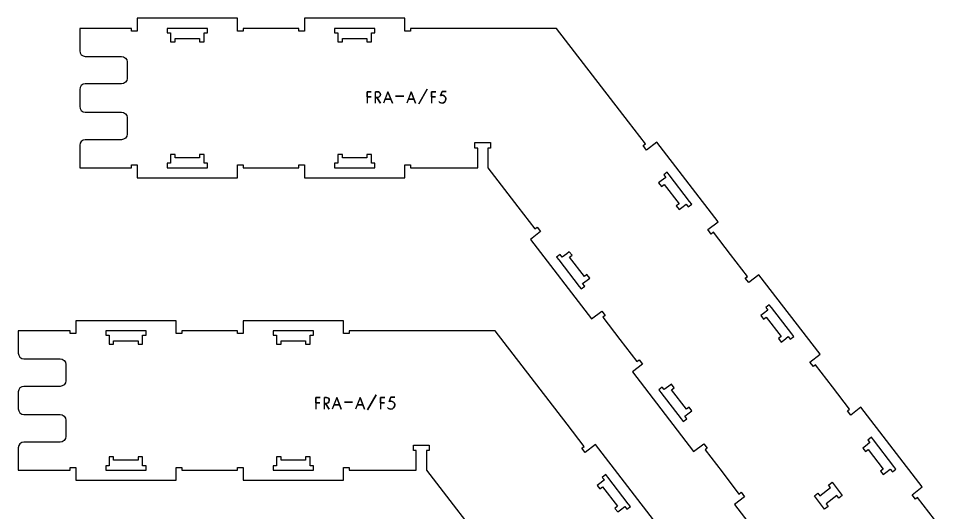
# Model space of a CAD drawing. Extents: x -5375 to 6625, y -4346 to 3702.
# Drawn here: x -3278 to -1636, y 1344 to 2231 of the extents above; entities that cross this region are included whole.
import ezdxf

# ---------------------------------------------------------------- set-up
doc = ezdxf.new("R2010")
doc.units = 0

msp = doc.modelspace()

# ---------------------------------------------------------------- linework, layer by layer
at = {"layer": 'Cuts', "color": 4}
for points in [[(-3005.5, 2213.2), (-3011.5, 2213.2), (-3011.5, 2205.2), (-3005.5, 2205.2), (-3005.5, 2195.2), (-3005.5, 2189.2), (-2997.5, 2189.2), (-2997.5, 2195.2), (-2953.5, 2195.2), (-2953.5, 2189.2), (-2945.5, 2189.2), (-2945.5, 2195.2), (-2945.5, 2205.2), (-2939.5, 2205.2), (-2939.5, 2213.2), (-2945.5, 2213.2)], [(-2705.5, 2213.2), (-2711.5, 2213.2), (-2711.5, 2205.2), (-2705.5, 2205.2), (-2705.5, 2195.2), (-2705.5, 2189.2), (-2697.5, 2189.2), (-2697.5, 2195.2), (-2653.5, 2195.2), (-2653.5, 2189.2), (-2645.5, 2189.2), (-2645.5, 2195.2), (-2645.5, 2205.2), (-2639.5, 2205.2), (-2639.5, 2213.2), (-2645.5, 2213.2)], [(-2945.5, 1963.2), (-2939.5, 1963.2), (-2939.5, 1971.2), (-2945.5, 1971.2), (-2945.5, 1981.2), (-2945.5, 1987.2), (-2953.5, 1987.2), (-2953.5, 1981.2), (-2997.5, 1981.2), (-2997.5, 1987.2), (-3005.5, 1987.2), (-3005.5, 1981.2), (-3005.5, 1971.2), (-3011.5, 1971.2), (-3011.5, 1963.2), (-3005.5, 1963.2)], [(-2645.5, 1963.2), (-2639.5, 1963.2), (-2639.5, 1971.2), (-2645.5, 1971.2), (-2645.5, 1981.2), (-2645.5, 1987.2), (-2653.5, 1987.2), (-2653.5, 1981.2), (-2697.5, 1981.2), (-2697.5, 1987.2), (-2705.5, 1987.2), (-2705.5, 1981.2), (-2705.5, 1971.2), (-2711.5, 1971.2), (-2711.5, 1963.2), (-2705.5, 1963.2)], [(-2111.8, 1950.4), (-2115.5, 1955.2), (-2121.8, 1950.3), (-2118.2, 1945.5), (-2126.1, 1939.4), (-2130.9, 1935.8), (-2126, 1929.4), (-2121.2, 1933.1), (-2094.4, 1898.2), (-2099.2, 1894.6), (-2094.3, 1888.2), (-2089.5, 1891.9), (-2081.6, 1898), (-2077.9, 1893.2), (-2071.6, 1898.1), (-2075.3, 1902.9)], [(-2273.4, 1750.4), (-2269.8, 1745.7), (-2263.4, 1750.6), (-2267.1, 1755.3), (-2259.1, 1761.4), (-2254.4, 1765.1), (-2259.3, 1771.4), (-2264, 1767.8), (-2290.8, 1802.6), (-2286.1, 1806.3), (-2291, 1812.6), (-2295.7, 1809), (-2303.7, 1802.9), (-2307.3, 1807.6), (-2313.7, 1802.7), (-2310, 1798)], [(-1928.9, 1712.6), (-1932.6, 1717.4), (-1938.9, 1712.5), (-1935.3, 1707.8), (-1943.2, 1701.7), (-1948, 1698), (-1943.1, 1691.7), (-1938.3, 1695.3), (-1911.5, 1660.4), (-1916.2, 1656.8), (-1911.4, 1650.4), (-1906.6, 1654.1), (-1898.7, 1660.2), (-1895, 1655.4), (-1888.7, 1660.3), (-1892.3, 1665.1)], [(-3115.5, 1670.7), (-3121.5, 1670.7), (-3121.5, 1662.7), (-3115.5, 1662.7), (-3115.5, 1652.7), (-3115.5, 1646.7), (-3107.5, 1646.7), (-3107.5, 1652.7), (-3063.5, 1652.7), (-3063.5, 1646.7), (-3055.5, 1646.7), (-3055.5, 1652.7), (-3055.5, 1662.7), (-3049.5, 1662.7), (-3049.5, 1670.7), (-3055.5, 1670.7)], [(-2815.5, 1670.7), (-2821.5, 1670.7), (-2821.5, 1662.7), (-2815.5, 1662.7), (-2815.5, 1652.7), (-2815.5, 1646.7), (-2807.5, 1646.7), (-2807.5, 1652.7), (-2763.5, 1652.7), (-2763.5, 1646.7), (-2755.5, 1646.7), (-2755.5, 1652.7), (-2755.5, 1662.7), (-2749.5, 1662.7), (-2749.5, 1670.7), (-2755.5, 1670.7)], [(-2090.5, 1512.6), (-2086.8, 1507.9), (-2080.5, 1512.8), (-2084.2, 1517.5), (-2076.2, 1523.6), (-2071.5, 1527.3), (-2076.4, 1533.6), (-2081.1, 1530), (-2107.9, 1564.8), (-2103.2, 1568.5), (-2108.1, 1574.8), (-2112.8, 1571.2), (-2120.7, 1565.1), (-2124.4, 1569.8), (-2130.7, 1565), (-2127.1, 1560.2)], [(-1746, 1474.8), (-1749.7, 1479.6), (-1756, 1474.7), (-1752.4, 1470), (-1760.3, 1463.9), (-1765, 1460.2), (-1760.2, 1453.9), (-1755.4, 1457.5), (-1728.6, 1422.7), (-1733.3, 1419), (-1728.5, 1412.7), (-1723.7, 1416.3), (-1715.8, 1422.4), (-1712.1, 1417.7), (-1705.8, 1422.5), (-1709.4, 1427.3)], [(-3055.5, 1420.7), (-3049.5, 1420.7), (-3049.5, 1428.7), (-3055.5, 1428.7), (-3055.5, 1438.7), (-3055.5, 1444.7), (-3063.5, 1444.7), (-3063.5, 1438.7), (-3107.5, 1438.7), (-3107.5, 1444.7), (-3115.5, 1444.7), (-3115.5, 1438.7), (-3115.5, 1428.7), (-3121.5, 1428.7), (-3121.5, 1420.7), (-3115.5, 1420.7)], [(-2755.5, 1420.7), (-2749.5, 1420.7), (-2749.5, 1428.7), (-2755.5, 1428.7), (-2755.5, 1438.7), (-2755.5, 1444.7), (-2763.5, 1444.7), (-2763.5, 1438.7), (-2807.5, 1438.7), (-2807.5, 1444.7), (-2815.5, 1444.7), (-2815.5, 1438.7), (-2815.5, 1428.7), (-2821.5, 1428.7), (-2821.5, 1420.7), (-2815.5, 1420.7)], [(-2221.8, 1407.9), (-2225.5, 1412.7), (-2231.8, 1407.8), (-2228.2, 1403.1), (-2236.1, 1397), (-2240.9, 1393.3), (-2236, 1387), (-2231.2, 1390.6), (-2204.4, 1355.8), (-2209.2, 1352.1), (-2204.3, 1345.8), (-2199.5, 1349.4), (-2191.6, 1355.5), (-2187.9, 1350.8), (-2181.6, 1355.6), (-2185.3, 1360.4)], [(-1820.1, 1398.9), (-1816.4, 1394.2), (-1805.5, 1379.9), (-1801.8, 1375.2), (-1808.1, 1370.3), (-1811.8, 1375), (-1830.8, 1360.4), (-1827.2, 1355.7), (-1833.5, 1350.8), (-1837.2, 1355.5), (-1848.1, 1369.8), (-1851.8, 1374.5), (-1845.4, 1379.4), (-1841.8, 1374.7), (-1822.8, 1389.3), (-1826.4, 1394)]]:
    msp.add_lwpolyline(points, close=True, dxfattribs=at)
at = {"layer": 'Outlines', "color": 5}
for points in [[(-1636.3, 1332.2), (-1666.8, 1371.8), (-1670.7, 1368.8), (-1676.8, 1376.7), (-1658.6, 1390.7), (-1768.3, 1533.4), (-1786.6, 1519.4), (-1792.7, 1527.3), (-1788.7, 1530.3), (-1819.2, 1570), (-1849.7, 1609.6), (-1853.6, 1606.5), (-1859.7, 1614.5), (-1841.5, 1628.5), (-1951.2, 1771.2), (-1969.5, 1757.1), (-1975.6, 1765.1), (-1971.6, 1768.1), (-2002.1, 1807.7), (-2032.6, 1847.4), (-2036.5, 1844.3), (-2042.6, 1852.3), (-2024.4, 1866.3), (-2134.2, 2009), (-2152.4, 1994.9), (-2158.5, 2002.9), (-2154.5, 2005.9), (-2185, 2045.5), (-2314, 2213.2), (-2525.5, 2213.2), (-2575.5, 2213.2), (-2575.5, 2208.2), (-2585.5, 2208.2), (-2585.5, 2231.2), (-2765.5, 2231.2), (-2765.5, 2208.2), (-2775.5, 2208.2), (-2775.5, 2213.2), (-2825.5, 2213.2), (-2875.5, 2213.2), (-2875.5, 2208.2), (-2885.5, 2208.2), (-2885.5, 2231.2), (-3065.5, 2231.2), (-3065.5, 2208.2), (-3075.5, 2208.2), (-3075.5, 2213.2), (-3168.3, 2213.2), (-3168.3, 2173), (-3167.6, 2169.3), (-3165.4, 2165.9), (-3162, 2163.7), (-3158.3, 2163), (-3093.3, 2163), (-3089.6, 2162.3), (-3086.2, 2160), (-3084, 2156.6), (-3083.3, 2153), (-3083.3, 2123.5), (-3084, 2119.8), (-3086.2, 2116.4), (-3089.6, 2114.2), (-3093.3, 2113.5), (-3158.3, 2113.5), (-3162, 2112.8), (-3165.4, 2110.5), (-3167.6, 2107.1), (-3168.3, 2103.5), (-3168.3, 2073), (-3167.6, 2069.3), (-3165.4, 2065.9), (-3162, 2063.7), (-3158.3, 2063), (-3093.3, 2063), (-3089.6, 2062.3), (-3086.2, 2060), (-3084, 2056.6), (-3083.3, 2053), (-3083.3, 2023.5), (-3084, 2019.8), (-3086.2, 2016.4), (-3089.6, 2014.2), (-3093.3, 2013.5), (-3158.3, 2013.5), (-3162, 2012.8), (-3165.4, 2010.5), (-3167.6, 2007.1), (-3168.3, 2003.5), (-3168.3, 1963.2), (-3075.5, 1963.2), (-3075.5, 1968.2), (-3065.5, 1968.2), (-3065.5, 1945.2), (-2885.5, 1945.2), (-2885.5, 1968.2), (-2875.5, 1968.2), (-2875.5, 1963.2), (-2825.5, 1963.2), (-2775.5, 1963.2), (-2775.5, 1968.2), (-2765.5, 1968.2), (-2765.5, 1945.2), (-2585.5, 1945.2), (-2585.5, 1968.2), (-2575.5, 1968.2), (-2575.5, 1963.2), (-2525.5, 1963.2), (-2455.1, 1963.2), (-2455.1, 1998.2), (-2460.1, 1998.2), (-2460.1, 2008.2), (-2432.1, 2008.2), (-2432.1, 1998.2), (-2437.1, 1998.2), (-2437.1, 1963.2), (-2383.2, 1893.1), (-2352.7, 1853.5), (-2348.7, 1856.5), (-2342.6, 1848.6), (-2360.8, 1834.6), (-2251.1, 1691.9), (-2232.9, 1705.9), (-2226.8, 1698), (-2230.7, 1695), (-2200.2, 1655.3), (-2169.8, 1615.7), (-2165.8, 1618.7), (-2159.7, 1610.8), (-2177.9, 1596.8), (-2068.2, 1454.1), (-2050, 1468.1), (-2043.9, 1460.2), (-2047.8, 1457.2), (-2017.3, 1417.5), (-1986.9, 1377.9), (-1982.9, 1381), (-1976.8, 1373), (-1995, 1359), (-1885.3, 1216.3)], [(-2134.4, 1323.8), (-2244.1, 1466.5), (-2262.4, 1452.5), (-2268.5, 1460.4), (-2264.5, 1463.4), (-2295, 1503.1), (-2424, 1670.7), (-2635.5, 1670.7), (-2685.5, 1670.7), (-2685.5, 1665.7), (-2695.5, 1665.7), (-2695.5, 1688.7), (-2875.5, 1688.7), (-2875.5, 1665.7), (-2885.5, 1665.7), (-2885.5, 1670.7), (-2935.5, 1670.7), (-2985.5, 1670.7), (-2985.5, 1665.7), (-2995.5, 1665.7), (-2995.5, 1688.7), (-3175.5, 1688.7), (-3175.5, 1665.7), (-3185.5, 1665.7), (-3185.5, 1670.7), (-3278.3, 1670.7), (-3278.3, 1630.5), (-3277.6, 1626.8), (-3275.4, 1623.4), (-3272, 1621.2), (-3268.3, 1620.5), (-3203.3, 1620.5), (-3199.6, 1619.8), (-3196.2, 1617.6), (-3194, 1614.2), (-3193.3, 1610.5), (-3193.3, 1581), (-3194, 1577.3), (-3196.2, 1573.9), (-3199.6, 1571.7), (-3203.3, 1571), (-3268.3, 1571), (-3272, 1570.3), (-3275.4, 1568.1), (-3277.6, 1564.7), (-3278.3, 1561), (-3278.3, 1530.5), (-3277.6, 1526.8), (-3275.4, 1523.4), (-3272, 1521.2), (-3268.3, 1520.5), (-3203.3, 1520.5), (-3199.6, 1519.8), (-3196.2, 1517.6), (-3194, 1514.2), (-3193.3, 1510.5), (-3193.3, 1481), (-3194, 1477.3), (-3196.2, 1473.9), (-3199.6, 1471.7), (-3203.3, 1471), (-3268.3, 1471), (-3272, 1470.3), (-3275.4, 1468.1), (-3277.6, 1464.7), (-3278.3, 1461), (-3278.3, 1420.7), (-3185.5, 1420.7), (-3185.5, 1425.7), (-3175.5, 1425.7), (-3175.5, 1402.7), (-2995.5, 1402.7), (-2995.5, 1425.7), (-2985.5, 1425.7), (-2985.5, 1420.7), (-2935.5, 1420.7), (-2885.5, 1420.7), (-2885.5, 1425.7), (-2875.5, 1425.7), (-2875.5, 1402.7), (-2695.5, 1402.7), (-2695.5, 1425.7), (-2685.5, 1425.7), (-2685.5, 1420.7), (-2635.5, 1420.7), (-2565.1, 1420.7), (-2565.1, 1455.7), (-2570.1, 1455.7), (-2570.1, 1465.7), (-2542.1, 1465.7), (-2542.1, 1455.7), (-2547.1, 1455.7), (-2547.1, 1420.7), (-2493.2, 1350.6), (-2462.7, 1311)]]:
    msp.add_lwpolyline(points, dxfattribs=at)
at = {"layer": 'Tags', "color": 2}
for points in [[(-2545.4, 2104.3), (-2560.6, 2077.9)], [(-2629.4, 2079), (-2636, 2089.1)], [(-2610.9, 2086.4), (-2621.2, 2086.4)], [(-2587.7, 2091.4), (-2602.3, 2091.4)], [(-2569.2, 2086.4), (-2579.5, 2086.4)], [(-2637.1, 1555.5), (-2652.3, 1529.1)], [(-2721, 1530.3), (-2727.7, 1540.4)], [(-2702.5, 1537.6), (-2712.9, 1537.6)], [(-2679.4, 1542.6), (-2694, 1542.6)], [(-2660.9, 1537.6), (-2671.2, 1537.6)]]:
    msp.add_lwpolyline(points, close=True, dxfattribs=at)
for points in [[(-2653.4, 2090.4), (-2646.1, 2090.4), (-2653.4, 2090.4), (-2653.4, 2099.6), (-2645.8, 2099.6), (-2653.4, 2099.6), (-2653.4, 2079)], [(-2638.1, 2079), (-2638.1, 2099.6), (-2634.5, 2099.6), (-2632.6, 2099.3), (-2631, 2098.4), (-2629.9, 2096.8), (-2629.4, 2094.5), (-2630, 2092.1), (-2631.4, 2090.5), (-2633.1, 2089.5), (-2634.5, 2089.2), (-2638.1, 2089.2), (-2634.5, 2089.2), (-2633.1, 2089.5), (-2631.4, 2090.5), (-2630, 2092.1), (-2629.4, 2094.5), (-2629.9, 2096.8), (-2631, 2098.4), (-2632.6, 2099.3), (-2634.5, 2099.6), (-2638.1, 2099.6)], [(-2616, 2099.6), (-2608, 2079), (-2616, 2099.6), (-2624, 2079)], [(-2574.4, 2099.6), (-2566.3, 2079), (-2574.4, 2099.6), (-2582.4, 2079)], [(-2537.7, 2090.4), (-2530.5, 2090.4), (-2537.7, 2090.4), (-2537.7, 2099.6), (-2530.1, 2099.6), (-2537.7, 2099.6), (-2537.7, 2079)], [(-2524.8, 2081.8), (-2524.2, 2081.2), (-2523, 2080.3), (-2521.3, 2079.4), (-2518.9, 2079), (-2516.4, 2079.6), (-2514.2, 2081.3), (-2512.6, 2083.8), (-2512.1, 2086.7), (-2512.7, 2089.5), (-2514.4, 2091.5), (-2516.4, 2092.7), (-2518.3, 2093.1), (-2519.4, 2093.1), (-2520.5, 2092.9), (-2521.8, 2092.5), (-2519, 2100.2), (-2511.9, 2100.2), (-2519, 2100.2), (-2521.8, 2092.5), (-2520.5, 2092.9), (-2519.4, 2093.1), (-2518.3, 2093.1), (-2516.4, 2092.7), (-2514.4, 2091.5), (-2512.7, 2089.5), (-2512.1, 2086.7), (-2512.6, 2083.8), (-2514.2, 2081.3), (-2516.4, 2079.6), (-2518.9, 2079), (-2521.3, 2079.4), (-2523, 2080.3), (-2524.2, 2081.2)], [(-2745, 1541.7), (-2737.8, 1541.7), (-2745, 1541.7), (-2745, 1550.9), (-2737.5, 1550.9), (-2745, 1550.9), (-2745, 1530.3)], [(-2729.8, 1530.3), (-2729.8, 1550.9), (-2726.2, 1550.9), (-2724.2, 1550.5), (-2722.6, 1549.6), (-2721.5, 1548.1), (-2721.1, 1545.7), (-2721.7, 1543.4), (-2723.1, 1541.7), (-2724.7, 1540.8), (-2726.2, 1540.4), (-2729.8, 1540.4), (-2726.2, 1540.4), (-2724.7, 1540.8), (-2723.1, 1541.7), (-2721.7, 1543.4), (-2721.1, 1545.7), (-2721.5, 1548.1), (-2722.6, 1549.6), (-2724.2, 1550.5), (-2726.2, 1550.9), (-2729.8, 1550.9)], [(-2707.7, 1550.9), (-2699.7, 1530.3), (-2707.7, 1550.9), (-2715.7, 1530.3)], [(-2666, 1550.9), (-2658, 1530.3), (-2666, 1550.9), (-2674, 1530.3)], [(-2629.3, 1541.7), (-2622.1, 1541.7), (-2629.3, 1541.7), (-2629.3, 1550.9), (-2621.8, 1550.9), (-2629.3, 1550.9), (-2629.3, 1530.3)], [(-2616.5, 1533.1), (-2615.9, 1532.4), (-2614.7, 1531.5), (-2613, 1530.7), (-2610.6, 1530.3), (-2608, 1530.9), (-2605.8, 1532.6), (-2604.3, 1535), (-2603.7, 1538), (-2604.4, 1540.8), (-2606, 1542.8), (-2608.1, 1544), (-2609.9, 1544.4), (-2611, 1544.4), (-2612.1, 1544.2), (-2613.5, 1543.7), (-2610.6, 1551.4), (-2603.5, 1551.4), (-2610.6, 1551.4), (-2613.5, 1543.7), (-2612.1, 1544.2), (-2611, 1544.4), (-2609.9, 1544.4), (-2608.1, 1544), (-2606, 1542.8), (-2604.4, 1540.8), (-2603.7, 1538), (-2604.3, 1535), (-2605.8, 1532.6), (-2608, 1530.9), (-2610.6, 1530.3), (-2613, 1530.7), (-2614.7, 1531.5), (-2615.9, 1532.4)]]:
    msp.add_lwpolyline(points, dxfattribs=at)

doc.saveas('drawing.dxf')
